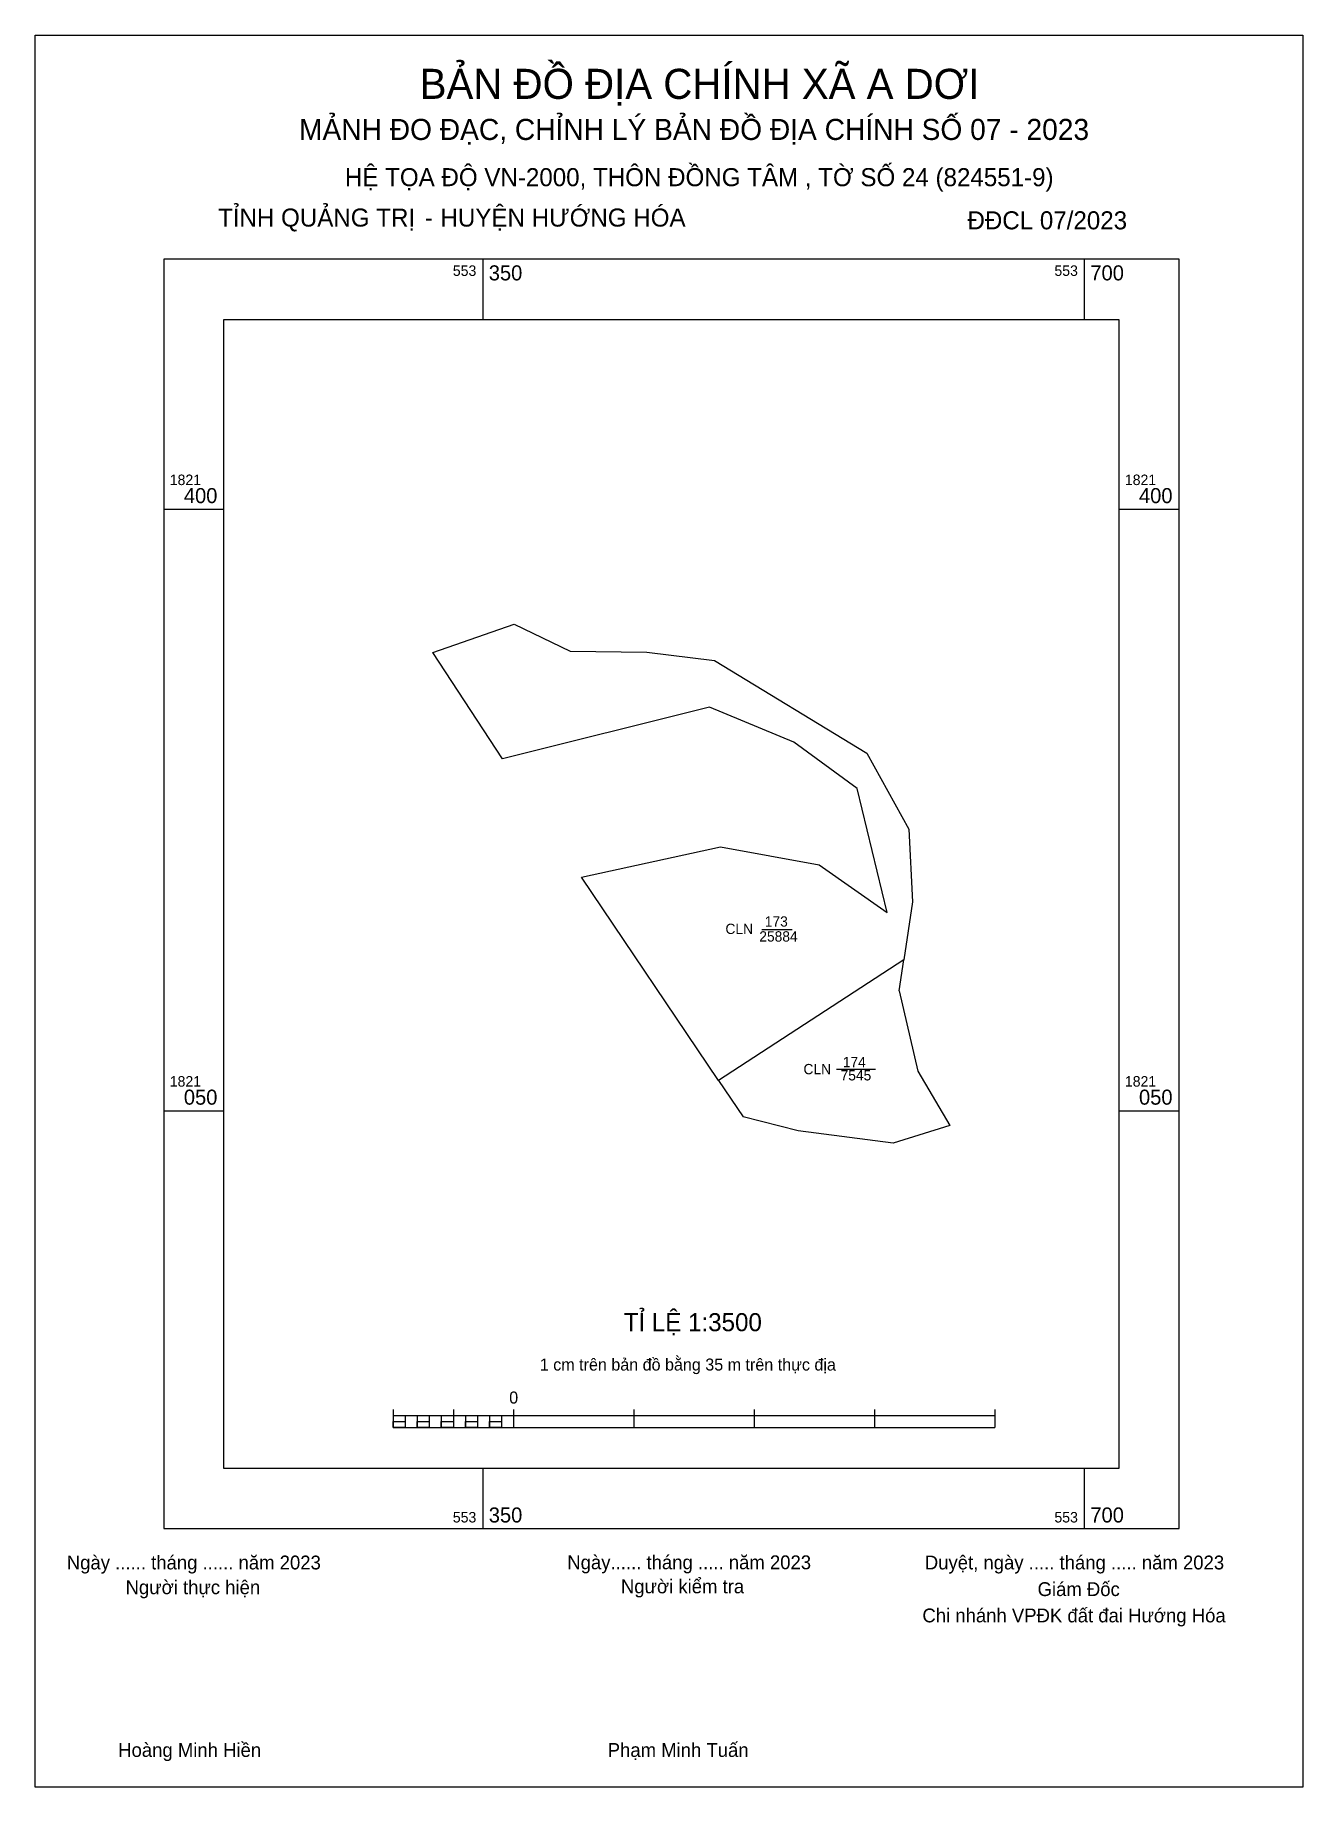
# Model space of a CAD drawing. Extents: x 553090 to 553827, y 1820657 to 1821676.
import ezdxf

# ---------------------------------------------------------------- set-up
doc = ezdxf.new("R2010")
doc.units = 0
for name, color, linetype in [('Level 1', 7, 'Continuous'), ('Level 10', 7, 'Continuous'), ('Level 13', 7, 'Continuous'), ('Level 2', 7, 'Continuous'), ('Level 6', 7, 'Continuous'), ('Level 62', 7, 'Continuous'), ('Level 63', 7, 'Continuous'), ('Level 9', 7, 'Continuous')]:
    doc.layers.add(name, color=color, linetype=linetype)

msp = doc.modelspace()

# ---------------------------------------------------------------- linework, layer by layer
at = {"layer": 'Level 1'}
for p, q in [((553089.5, 1821675.8), (553089.5, 1821675.8)), ((553827.2, 1820656.5), (553827.2, 1820656.5))]:
    msp.add_line(p, q, dxfattribs=at)
at = {"layer": 'Level 10'}
for p, q in [((553592.3, 1821119.8), (553595, 1821137.8)), ((553592.3, 1821119.8), (553603.1, 1821073)), ((553487.2, 1821067.6), (553501.5, 1821046.4)), ((553603.1, 1821073), (553621.8, 1821041.4)), ((553533.6, 1821038.2), (553501.5, 1821046.4)), ((553588.7, 1821031.2), (553533.6, 1821038.2)), ((553621.8, 1821041.4), (553588.7, 1821031.2))]:
    msp.add_line(p, q, dxfattribs=at)
msp.add_lwpolyline([(553320.9, 1821316.6), (553368.2, 1821333), (553400.8, 1821317.3), (553445.5, 1821316.8), (553484.8, 1821312), (553573.4, 1821258), (553597.9, 1821213.8), (553600, 1821171.6), (553595, 1821137.8), (553487.2, 1821067.6), (553407.4, 1821185.8), (553488.3, 1821203.6), (553545.8, 1821193.1), (553585.2, 1821165.4), (553567.9, 1821237.5), (553531, 1821264.4), (553482, 1821284.8), (553361.4, 1821254.8)], close=True, dxfattribs=at)
at = {"layer": 'Level 2'}
msp.add_lwpolyline([(553089.5, 1821675.8), (553827.2, 1821675.8), (553827.2, 1820656.5), (553089.5, 1820656.5)], close=True, dxfattribs=at)
at = {"layer": 'Level 62'}
msp.add_lwpolyline([(553199.4, 1821510.4), (553720.1, 1821510.4), (553720.1, 1820841.9), (553199.4, 1820841.9)], close=True, dxfattribs=at)
at = {"layer": 'Level 63'}
for p, q in [((553089.5, 1821658.3), (553089.5, 1821675.8)), ((553089.5, 1821675.8), (553107, 1821675.8)), ((553089.5, 1821658.3), (553089.5, 1821675.8)), ((553089.5, 1821675.8), (553107, 1821675.8)), ((553809.7, 1821675.8), (553827.2, 1821675.8)), ((553809.7, 1821675.8), (553827.2, 1821675.8)), ((553827.2, 1821675.8), (553827.2, 1821658.3)), ((553827.2, 1821675.8), (553827.2, 1821658.3)), ((553089.5, 1821658.3), (553089.5, 1821658.3)), ((553089.5, 1821658.3), (553089.5, 1821658.3)), ((553350, 1821545.4), (553350, 1821510.4)), ((553700, 1821545.4), (553700, 1821510.4)), ((553164.4, 1821400), (553199.4, 1821400)), ((553720.1, 1821400), (553755.1, 1821400)), ((553164.4, 1821050), (553199.4, 1821050)), ((553720.1, 1821050), (553755.1, 1821050)), ((553297.9, 1820876.1), (553297.9, 1820865.6)), ((553332.9, 1820876.1), (553332.9, 1820865.6)), ((553367.9, 1820876.1), (553367.9, 1820865.6)), ((553437.9, 1820876.1), (553437.9, 1820865.6)), ((553507.9, 1820876.1), (553507.9, 1820865.6)), ((553577.9, 1820876.1), (553577.9, 1820865.6)), ((553647.9, 1820876.1), (553647.9, 1820865.6)), ((553297.9, 1820872.6), (553647.9, 1820872.6)), ((553297.9, 1820865.6), (553647.9, 1820865.6)), ((553304.9, 1820872.6), (553304.9, 1820865.6)), ((553311.9, 1820872.6), (553311.9, 1820865.6)), ((553318.9, 1820872.6), (553318.9, 1820865.6)), ((553325.9, 1820872.6), (553325.9, 1820865.6)), ((553332.9, 1820872.6), (553332.9, 1820865.6)), ((553339.9, 1820872.6), (553339.9, 1820865.6)), ((553346.9, 1820872.6), (553346.9, 1820865.6)), ((553353.9, 1820872.6), (553353.9, 1820865.6)), ((553360.9, 1820872.6), (553360.9, 1820865.6)), ((553367.9, 1820872.6), (553367.9, 1820865.6)), ((553350, 1820841.9), (553350, 1820806.9)), ((553700, 1820841.9), (553700, 1820806.9)), ((553089.5, 1820656.5), (553089.5, 1820674)), ((553089.5, 1820656.5), (553089.5, 1820674)), ((553827.2, 1820674), (553827.2, 1820656.5)), ((553827.2, 1820674), (553827.2, 1820656.5)), ((553107, 1820656.5), (553089.5, 1820656.5)), ((553107, 1820656.5), (553089.5, 1820656.5)), ((553827.2, 1820656.5), (553809.7, 1820656.5)), ((553827.2, 1820656.5), (553809.7, 1820656.5))]:
    msp.add_line(p, q, dxfattribs=at)
for points in [[(553164.4, 1821545.4), (553164.4, 1820806.9), (553755.1, 1820806.9), (553755.1, 1821545.4)], [(553297.9, 1820869.1), (553304.9, 1820869.1), (553304.9, 1820865.6), (553297.9, 1820865.6)], [(553297.9, 1820869.1), (553304.9, 1820869.1), (553304.9, 1820865.6), (553297.9, 1820865.6)], [(553311.9, 1820869.1), (553318.9, 1820869.1), (553318.9, 1820865.6), (553311.9, 1820865.6)], [(553325.9, 1820869.1), (553332.9, 1820869.1), (553332.9, 1820865.6), (553325.9, 1820865.6)], [(553339.9, 1820869.1), (553346.9, 1820869.1), (553346.9, 1820865.6), (553339.9, 1820865.6)], [(553353.9, 1820869.1), (553360.9, 1820869.1), (553360.9, 1820865.6), (553353.9, 1820865.6)]]:
    msp.add_lwpolyline(points, close=True, dxfattribs=at)
at = {"layer": 'Level 9'}
for p, q in [((553512.3, 1821155.5), (553530.1, 1821155.5)), ((553555.9, 1821074.1), (553578.5, 1821074.1))]:
    msp.add_line(p, q, dxfattribs=at)

# ---------------------------------------------------------------- texts
at = {"layer": 'Level 13'}
for s, p in [('CLN', (553491.2, 1821152.8)), ('173', (553514.1, 1821157.1)), ('25884', (553510.9, 1821148.4)), ('CLN', (553536.6, 1821071.2)), ('174', (553559.5, 1821075.3)), ('7545', (553558.2, 1821067.6))]:
    msp.add_text(s, height=6, dxfattribs=at).set_placement(p)
at = {"layer": 'Level 6'}
for s, p in [('HỆ TỌA ÐỘ VN-2000, THÔN ĐỒNG TÂM , TỜ SỐ 24 (824551-9)', (553269.8, 1821587.9)), ('TỈ LỆ 1:3500', (553432, 1820921.7))]:
    msp.add_text(s, height=10.5, dxfattribs=at).set_placement(p)
at = {"layer": 'Level 63'}
for s, height, p in [('BẢN ĐỒ ĐỊA CHÍNH XÃ A DƠI', 17.5, (553313.3, 1821638.7)), ('MẢNH ĐO ĐẠC, CHỈNH LÝ BẢN ĐỒ ÐỊA CHÍNH SỐ 07 - 2023', 12.25, (553243.1, 1821614.8)), ('TỈNH QUẢNG TRỊ', 10.5, (553196, 1821564.4)), (' HUYỆN HƯỚNG HÓA', 10.5, (553321.5, 1821564.4)), ('-', 10.5, (553316.3, 1821564.4)), ('ĐĐCL 07/2023', 10.5, (553632, 1821562.8)), ('553', 6.12, (553332.6, 1821535.7)), ('350', 8.75, (553353.5, 1821533.1)), ('553', 6.12, (553682.6, 1821535.7)), ('700', 8.75, (553703.5, 1821533.1)), ('1821', 6.12, (553167.9, 1821414)), ('1821', 6.12, (553723.6, 1821414)), ('400', 8.75, (553176.1, 1821403.5)), ('400', 8.75, (553731.8, 1821403.5)), ('1821', 6.12, (553167.9, 1821064)), ('1821', 6.12, (553723.6, 1821064)), ('050', 8.75, (553176.1, 1821053.5)), ('050', 8.75, (553731.8, 1821053.5)), ('1 cm trên bản đồ bằng 35 m trên thực địa', 7, (553383.2, 1820898.8)), ('0', 7, (553365.4, 1820879.6)), ('553', 6.12, (553332.6, 1820810.4)), ('350', 8.75, (553353.5, 1820810.4)), ('553', 6.12, (553682.6, 1820810.4)), ('700', 8.75, (553703.5, 1820810.4)), ('Ngày...... tháng ..... năm 2023', 8.05, (553399.2, 1820783.2)), ('Ngày ...... tháng ...... năm 2023', 8.05, (553108, 1820783.1)), ('Duyệt, ngày ..... tháng ..... năm 2023', 8.05, (553607.2, 1820783.1)), ('Người thực hiện', 8.05, (553142.2, 1820768.7)), ('Người kiểm tra', 8.05, (553430.4, 1820769.2)), ('Giám Đốc', 8.05, (553672.8, 1820767.6)), ('Chi nhánh VPĐK đất đai Hướng Hóa', 8.05, (553605.8, 1820752.3)), ('Hoàng Minh Hiền', 8.05, (553137.9, 1820674)), ('Phạm Minh Tuấn', 8.05, (553422.7, 1820674))]:
    msp.add_text(s, height=height, dxfattribs=at).set_placement(p)

doc.saveas('drawing.dxf')
